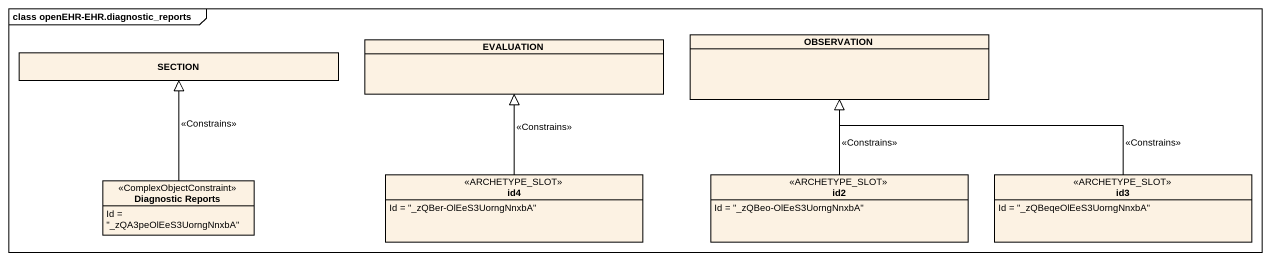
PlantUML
@startuml
mainframe class openEHR-EHR.diagnostic_reports
hide circle
hide empty members
class EVALUATION
class OBSERVATION
class SECTION
class "Diagnostic Reports" as Diagnostic_Reports <<ComplexObjectConstraint>> {
  Id = "_zQA3peOlEeS3UorngNnxbA"
}
class id4 <<ARCHETYPE_SLOT>> {
  Id = "_zQBer-OlEeS3UorngNnxbA"
}
class id2 <<ARCHETYPE_SLOT>> {
  Id = "_zQBeo-OlEeS3UorngNnxbA"
}
class id3 <<ARCHETYPE_SLOT>> {
  Id = "_zQBeqeOlEeS3UorngNnxbA"
}
Diagnostic_Reports -up-|> SECTION : <<Constrains>>
id4 -up-|> EVALUATION : <<Constrains>>
id2 -up-|> OBSERVATION : <<Constrains>>
id3 -left-|> OBSERVATION : <<Constrains>>
@enduml
